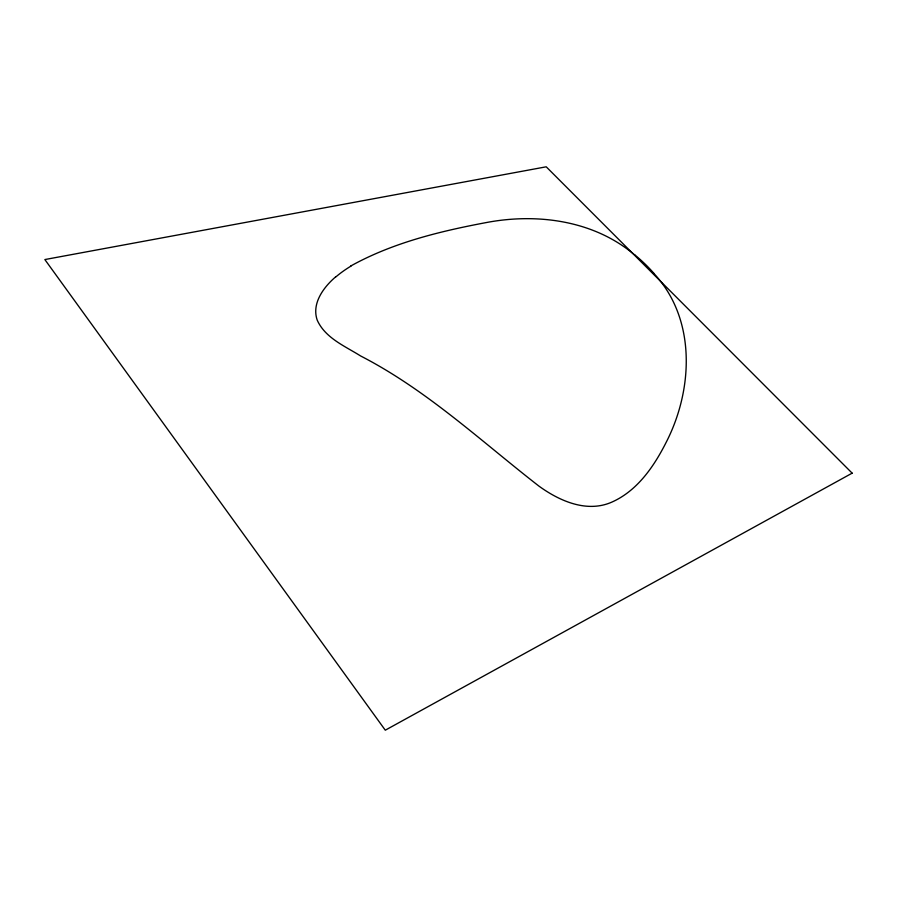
<?xml version="1.0" encoding="UTF-8"?>
<svg xmlns="http://www.w3.org/2000/svg" width="897" height="897" viewBox="0 0 897 897"><rect width="100%" height="100%" fill="white"/><g stroke="black" fill="none" stroke-linecap="round" stroke-linejoin="round"><path stroke-width="1.35" d="M335.4 277.072C323.481 287.365 311.494 303.545 317.202 320.094C325.196 338.068 344.953 346.096 360.639 355.974C426.624 389.892 480.837 440.976 538.918 486.096C559.403 500.941 586.806 513.162 611.788 502.141C637.296 490.85 653.958 466.507 666.146 442.378C693.258 389.668 696.532 318.715 653.61 273.17M350.738 266.005C393.009 242.549 440.864 231.022 488.046 222.232C538.761 213.015 594.913 220.875 635.054 255.264M335.624 277.117A172.123 77.938 -1.2 0 1 350.985 266.084M635.154 255.174A165.575 140.807 6.5 0 1 653.711 273.114M852.15 473.156L385.284 730.192L44.85 259.558L546.217 166.808L852.15 473.156"/></g></svg>
